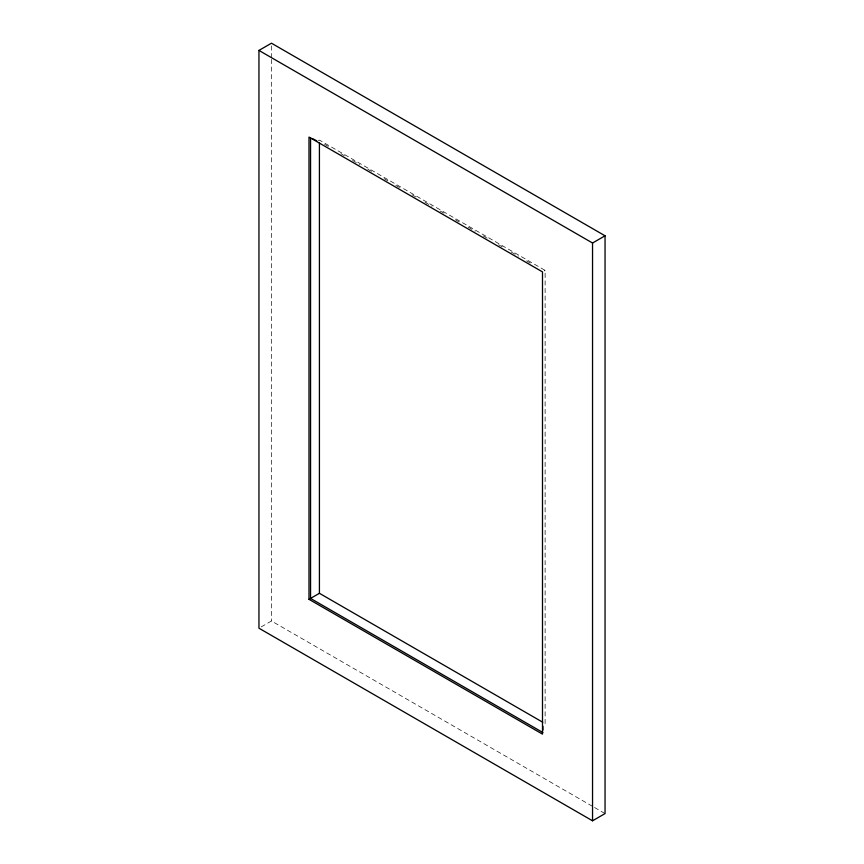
<?xml version="1.0" encoding="UTF-8"?>
<svg xmlns="http://www.w3.org/2000/svg" width="864" height="864" viewBox="0 0 864 864"><rect width="100%" height="100%" fill="white"/><g stroke="black" fill="none" stroke-linecap="round" stroke-linejoin="round"><path stroke-width="0.65" stroke-dasharray="4.32 3.24" d="M318.427 140.648L319.421 140.087L545.119 270.389L545.119 723.611L544.136 724.172M544.136 270.961L545.119 270.389M261.23 626.897L271.458 620.989L593.384 806.846M324.572 144.277L329.238 146.966M340.913 153.706L344.423 155.736M352.588 160.456L359.597 164.495M367.772 169.214L372.438 171.914M384.113 178.654L388.789 181.343M395.788 185.393L400.464 188.093M412.139 194.832L416.804 197.521M424.98 202.241L431.978 206.291M440.154 211.01L444.83 213.7M455.339 219.769L460.004 222.469M468.18 227.189L475.178 231.228M483.354 235.948L488.03 238.648M498.528 244.706L503.204 247.406M511.38 252.126L518.378 256.165M526.554 260.885L531.22 263.585M594.551 807.516L605.048 813.575M271.458 45.9L271.458 58.05M271.458 59.4L271.458 620.989"/><path stroke-width="1.3" d="M542.905 726.257L542.948 730.048M258.952 50.425L271.458 43.2L605.048 235.796L605.048 813.575L592.542 820.8L258.952 628.204L258.952 50.425L592.542 243.011L605.048 235.796M308.988 599.314L542.495 734.13L542.495 271.901L308.988 137.084L308.988 599.314L319.421 593.298L542.786 722.261M316.796 140.832L312.746 138.737M542.894 732.553L310.554 598.417L310.554 137.527M592.542 243.011L592.542 820.8M319.421 142.787L319.421 593.298"/></g></svg>
